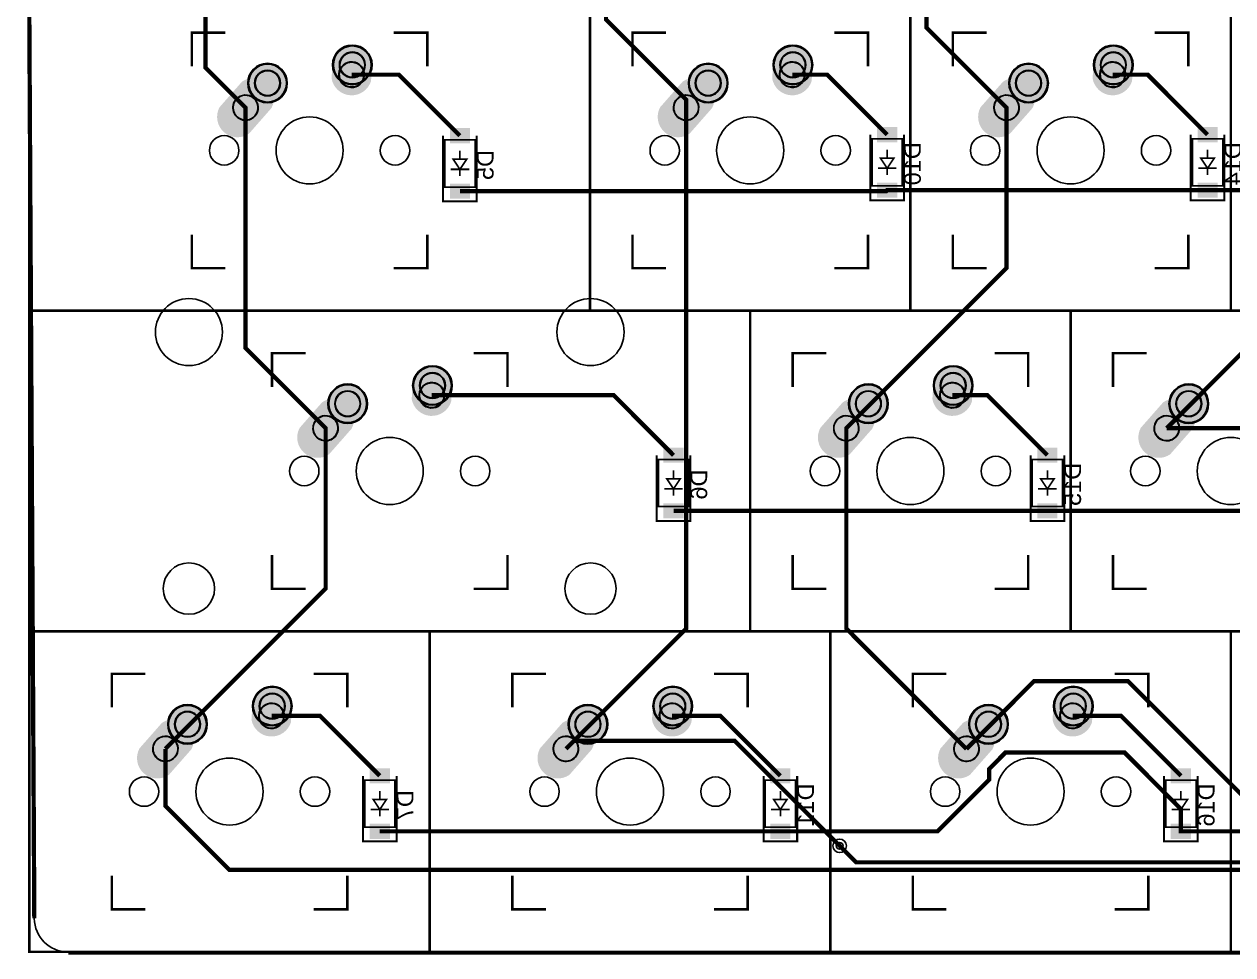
# Model space of a CAD drawing. Header units: millimetres. Extents: x 54 to 360, y -175 to -73.
# Drawn here: x 54.3 to 126.1, y -174.9 to -119.6 of the extents above; entities that cross this region are included whole.
import ezdxf

# ---------------------------------------------------------------- set-up
doc = ezdxf.new("R2010")
doc.units = ezdxf.units.MM
for name, color, linetype, true_color in [('BoardOutline', 7, 'Continuous', 0xff00ff), ('BottomLayer', 7, 'Continuous', 0x0000ff), ('BottomSilkLayer', 7, 'Continuous', 0x808000), ('BottomSolderMaskLayer', 7, 'Continuous', 0xaa00ff), ('Document', 7, 'Continuous', 0xffffff), ('Hole', 7, 'Continuous', 0x222222), ('Multi-Layer', 7, 'Continuous', 0xc0c0c0), ('TopLayer', 7, 'Continuous', 0xff0000), ('TopSolderMaskLayer', 7, 'Continuous', 0x800080)]:
    doc.layers.add(name, color=color, linetype=linetype, true_color=true_color)
doc.styles.get("Standard").update_dxf_attribs({"font": 'arial.ttf'})

msp = doc.modelspace()

# ---------------------------------------------------------------- hatches: boundary and pattern name
at = {"layer": 'BottomLayer'}
for points in [[(104.969, -126.594), (104.969, -125.693), (106.168, -125.693), (106.168, -126.594)], [(124.019, -126.594), (124.019, -125.693), (125.218, -125.693), (125.218, -126.594)], [(79.569, -126.656), (79.569, -125.756), (80.769, -125.756), (80.769, -126.656)], [(79.569, -129.956), (79.569, -129.056), (80.769, -129.056), (80.769, -129.956)], [(104.969, -129.894), (104.969, -128.993), (106.168, -128.993), (106.168, -129.894)], [(124.019, -129.894), (124.019, -128.993), (125.218, -128.993), (125.218, -129.894)], [(92.269, -145.643), (92.269, -144.743), (93.468, -144.743), (93.468, -145.643)], [(114.494, -145.643), (114.494, -144.743), (115.693, -144.743), (115.693, -145.643)], [(92.269, -148.944), (92.269, -148.043), (93.468, -148.043), (93.468, -148.944)], [(114.494, -148.944), (114.494, -148.043), (115.693, -148.043), (115.693, -148.944)], [(74.806, -164.693), (74.806, -163.793), (76.006, -163.793), (76.006, -164.693)], [(98.619, -164.693), (98.619, -163.793), (99.818, -163.793), (99.818, -164.693)], [(122.431, -164.693), (122.431, -163.793), (123.631, -163.793), (123.631, -164.693)], [(74.806, -167.993), (74.806, -167.093), (76.006, -167.093), (76.006, -167.993)], [(98.619, -167.993), (98.619, -167.093), (99.818, -167.093), (99.818, -167.993)], [(122.431, -167.993), (122.431, -167.093), (123.631, -167.093), (123.631, -167.993)]]:
    msp.add_hatch(color=256, dxfattribs=at).paths.add_polyline_path(points)
at = {"layer": 'BottomSolderMaskLayer'}
for points in [[(74.882, -122.964, -0.785398), (72.536, -122.803), (72.578, -122.196, -0.785398), (74.924, -122.358)], [(72.594, -122, 1), (74.946, -122, 1)], [(101.078, -122.964, -0.785398), (98.732, -122.803), (98.773, -122.196, -0.785398), (101.119, -122.358)], [(98.789, -122, 1), (101.141, -122, 1)], [(120.127, -122.964, -0.785398), (117.781, -122.803), (117.823, -122.196, -0.785398), (120.169, -122.358)], [(117.839, -122, 1), (120.191, -122, 1)], [(67.554, -123.08, 1), (69.906, -123.08, 1)], [(93.75, -123.08, 1), (96.101, -123.08, 1)], [(112.799, -123.08, 1), (115.151, -123.08, 1)], [(67.625, -126.088, -0.785398), (65.874, -124.518), (67.216, -122.992, -0.785398), (68.966, -124.562)], [(93.82, -126.088, -0.785398), (92.069, -124.518), (93.411, -122.992, -0.785398), (95.161, -124.562)], [(112.87, -126.088, -0.785398), (111.119, -124.518), (112.461, -122.992, -0.785398), (114.211, -124.562)], [(77.358, -141.051, 1), (79.71, -141.051, 1)], [(108.314, -141.051, 1), (110.666, -141.051, 1)], [(79.646, -142.014, -0.785398), (77.3, -141.853), (77.342, -141.246, -0.785398), (79.688, -141.408)], [(110.603, -142.014, -0.785398), (108.257, -141.853), (108.298, -141.246, -0.785398), (110.644, -141.408)], [(72.318, -142.131, 1), (74.67, -142.131, 1)], [(103.275, -142.131, 1), (105.626, -142.131, 1)], [(122.324, -142.131, 1), (124.676, -142.131, 1)], [(72.388, -145.139, -0.785398), (70.638, -143.568), (71.98, -142.042, -0.785398), (73.73, -143.613)], [(103.345, -145.139, -0.785398), (101.594, -143.568), (102.936, -142.042, -0.785398), (104.686, -143.613)], [(122.395, -145.139, -0.785398), (120.644, -143.568), (121.986, -142.042, -0.785398), (123.736, -143.613)], [(70.121, -161.064, -0.785398), (67.775, -160.903), (67.817, -160.296, -0.785398), (70.163, -160.458)], [(67.833, -160.101, 1), (70.185, -160.101, 1)], [(93.932, -161.064, -0.785398), (91.586, -160.903), (91.628, -160.296, -0.785398), (93.974, -160.458)], [(91.644, -160.101, 1), (93.996, -160.101, 1)], [(117.746, -161.064, -0.785398), (115.4, -160.903), (115.442, -160.296, -0.785398), (117.788, -160.458)], [(115.458, -160.101, 1), (117.81, -160.101, 1)], [(62.793, -161.181, 1), (65.145, -161.181, 1)], [(86.604, -161.181, 1), (88.956, -161.181, 1)], [(110.418, -161.181, 1), (112.77, -161.181, 1)], [(62.863, -164.189, -0.785398), (61.113, -162.618), (62.455, -161.092, -0.785398), (64.205, -162.663)], [(86.674, -164.189, -0.785398), (84.924, -162.618), (86.266, -161.092, -0.785398), (88.016, -162.663)], [(110.488, -164.189, -0.785398), (108.738, -162.618), (110.08, -161.092, -0.785398), (111.83, -162.663)]]:
    msp.add_hatch(color=256, dxfattribs=at).paths.add_polyline_path(points)
at = {"layer": 'Multi-Layer'}
for points in [[(74.832, -122.948, -0.785398), (72.588, -122.793), (72.628, -122.213, -0.785398), (74.872, -122.368)], [(72.645, -122, 1), (74.895, -122, 1)], [(101.028, -122.948, -0.785398), (98.783, -122.793), (98.823, -122.213, -0.785398), (101.068, -122.368)], [(98.84, -122, 1), (101.09, -122, 1)], [(120.077, -122.948, -0.785398), (117.833, -122.793), (117.873, -122.213, -0.785398), (120.117, -122.368)], [(117.89, -122, 1), (120.14, -122, 1)], [(67.605, -123.08, 1), (69.855, -123.08, 1)], [(93.8, -123.08, 1), (96.05, -123.08, 1)], [(112.85, -123.08, 1), (115.1, -123.08, 1)], [(67.603, -126.022, -0.785398), (65.928, -124.519), (67.238, -123.059, -0.785398), (68.913, -124.562)], [(93.798, -126.022, -0.785398), (92.123, -124.519), (93.433, -123.059, -0.785398), (95.108, -124.562)], [(112.848, -126.022, -0.785398), (111.173, -124.519), (112.483, -123.059, -0.785398), (114.158, -124.562)], [(77.409, -141.051, 1), (79.659, -141.051, 1)], [(108.365, -141.051, 1), (110.615, -141.051, 1)], [(79.596, -141.998, -0.785398), (77.352, -141.843), (77.392, -141.263, -0.785398), (79.636, -141.418)], [(110.553, -141.998, -0.785398), (108.308, -141.843), (108.348, -141.263, -0.785398), (110.593, -141.418)], [(72.369, -142.131, 1), (74.619, -142.131, 1)], [(103.325, -142.131, 1), (105.575, -142.131, 1)], [(122.375, -142.131, 1), (124.625, -142.131, 1)], [(72.366, -145.072, -0.785398), (70.692, -143.569), (72.002, -142.109, -0.785398), (73.676, -143.612)], [(103.323, -145.072, -0.785398), (101.648, -143.569), (102.958, -142.109, -0.785398), (104.633, -143.612)], [(122.373, -145.072, -0.785398), (120.698, -143.569), (122.008, -142.109, -0.785398), (123.683, -143.612)], [(70.071, -161.048, -0.785398), (67.827, -160.893), (67.867, -160.313, -0.785398), (70.111, -160.468)], [(67.884, -160.101, 1), (70.134, -160.101, 1)], [(93.882, -161.048, -0.785398), (91.638, -160.893), (91.678, -160.313, -0.785398), (93.922, -160.468)], [(91.695, -160.101, 1), (93.945, -160.101, 1)], [(117.696, -161.048, -0.785398), (115.452, -160.893), (115.492, -160.313, -0.785398), (117.736, -160.468)], [(115.509, -160.101, 1), (117.759, -160.101, 1)], [(62.844, -161.181, 1), (65.094, -161.181, 1)], [(86.655, -161.181, 1), (88.905, -161.181, 1)], [(110.469, -161.181, 1), (112.719, -161.181, 1)], [(62.841, -164.122, -0.785398), (61.167, -162.619), (62.477, -161.159, -0.785398), (64.151, -162.662)], [(86.652, -164.122, -0.785398), (84.978, -162.619), (86.288, -161.159, -0.785398), (87.962, -162.662)], [(110.466, -164.122, -0.785398), (108.792, -162.619), (110.102, -161.159, -0.785398), (111.776, -162.662)]]:
    msp.add_hatch(color=256, dxfattribs=at).paths.add_polyline_path(points)
at = {"layer": 'TopSolderMaskLayer'}
for points in [[(74.882, -122.964, -0.785398), (72.536, -122.803), (72.578, -122.196, -0.785398), (74.924, -122.358)], [(72.594, -122, 1), (74.946, -122, 1)], [(101.078, -122.964, -0.785398), (98.732, -122.803), (98.773, -122.196, -0.785398), (101.119, -122.358)], [(98.789, -122, 1), (101.141, -122, 1)], [(120.127, -122.964, -0.785398), (117.781, -122.803), (117.823, -122.196, -0.785398), (120.169, -122.358)], [(117.839, -122, 1), (120.191, -122, 1)], [(67.554, -123.08, 1), (69.906, -123.08, 1)], [(93.75, -123.08, 1), (96.101, -123.08, 1)], [(112.799, -123.08, 1), (115.151, -123.08, 1)], [(67.625, -126.088, -0.785398), (65.874, -124.518), (67.216, -122.992, -0.785398), (68.966, -124.562)], [(93.82, -126.088, -0.785398), (92.069, -124.518), (93.411, -122.992, -0.785398), (95.161, -124.562)], [(112.87, -126.088, -0.785398), (111.119, -124.518), (112.461, -122.992, -0.785398), (114.211, -124.562)], [(77.358, -141.051, 1), (79.71, -141.051, 1)], [(108.314, -141.051, 1), (110.666, -141.051, 1)], [(79.646, -142.014, -0.785398), (77.3, -141.853), (77.342, -141.246, -0.785398), (79.688, -141.408)], [(110.603, -142.014, -0.785398), (108.257, -141.853), (108.298, -141.246, -0.785398), (110.644, -141.408)], [(72.318, -142.131, 1), (74.67, -142.131, 1)], [(103.275, -142.131, 1), (105.626, -142.131, 1)], [(122.324, -142.131, 1), (124.676, -142.131, 1)], [(72.388, -145.139, -0.785398), (70.638, -143.568), (71.98, -142.042, -0.785398), (73.73, -143.613)], [(103.345, -145.139, -0.785398), (101.594, -143.568), (102.936, -142.042, -0.785398), (104.686, -143.613)], [(122.395, -145.139, -0.785398), (120.644, -143.568), (121.986, -142.042, -0.785398), (123.736, -143.613)], [(70.121, -161.064, -0.785398), (67.775, -160.903), (67.817, -160.296, -0.785398), (70.163, -160.458)], [(67.833, -160.101, 1), (70.185, -160.101, 1)], [(93.932, -161.064, -0.785398), (91.586, -160.903), (91.628, -160.296, -0.785398), (93.974, -160.458)], [(91.644, -160.101, 1), (93.996, -160.101, 1)], [(117.746, -161.064, -0.785398), (115.4, -160.903), (115.442, -160.296, -0.785398), (117.788, -160.458)], [(115.458, -160.101, 1), (117.81, -160.101, 1)], [(62.793, -161.181, 1), (65.145, -161.181, 1)], [(86.604, -161.181, 1), (88.956, -161.181, 1)], [(110.418, -161.181, 1), (112.77, -161.181, 1)], [(62.863, -164.189, -0.785398), (61.113, -162.618), (62.455, -161.092, -0.785398), (64.205, -162.663)], [(86.674, -164.189, -0.785398), (84.924, -162.618), (86.266, -161.092, -0.785398), (88.016, -162.663)], [(110.488, -164.189, -0.785398), (108.738, -162.618), (110.08, -161.092, -0.785398), (111.83, -162.663)]]:
    msp.add_hatch(color=256, dxfattribs=at).paths.add_polyline_path(points)

# ---------------------------------------------------------------- linework, layer by layer
at = {"layer": 'BoardOutline', "const_width": 0.254}
for points in [[(54.864, -172.72), (54.4, -89.017), (54.388, -81.502)], [(357.378, -174.752), (56.896, -174.752)]]:
    msp.add_lwpolyline(points, dxfattribs=at)
at = {"layer": 'BoardOutline'}
msp.add_arc((56.864, -172.709), 2, 180.32017, 270, dxfattribs=at)
at = {"layer": 'BottomLayer', "const_width": 0.254}
for points in [[(73.73, -122.58), (76.543, -122.58), (80.168, -126.206)], [(99.925, -122.58), (102.005, -122.58), (105.568, -126.144)], [(118.975, -122.58), (121.055, -122.58), (124.618, -126.144)], [(216.232, -159.931), (215.176, -159.931), (213.74, -158.496), (213.74, -130.048), (213.105, -129.413), (213.075, -129.443), (200.818, -129.443), (181.768, -129.443), (162.718, -129.443), (143.668, -129.443), (124.618, -129.443), (105.568, -129.443), (105.506, -129.506), (80.168, -129.506)], [(167.64, -139.319), (146.431, -139.319), (144.399, -141.351), (144.399, -142.875), (141.605, -145.669), (141.605, -146.685), (140.462, -147.828), (135.139, -147.828), (130.902, -143.591), (122.19, -143.591)], [(78.494, -141.63), (89.306, -141.63), (92.868, -145.194)], [(109.45, -141.63), (111.531, -141.63), (115.093, -145.194)], [(216.232, -160.731), (215.103, -160.731), (211.978, -157.607), (211.962, -157.607), (210.343, -155.987), (210.343, -148.493), (191.293, -148.493), (172.243, -148.493), (153.193, -148.493), (134.143, -148.493), (115.093, -148.493), (92.868, -148.493)], [(110.284, -162.641), (114.314, -158.611), (119.876, -158.611), (130.048, -168.783), (136.144, -168.783), (136.398, -169.037), (139.065, -169.037), (143.056, -173.028), (216.354, -173.028), (219.532, -169.849), (219.532, -168.831)], [(68.969, -160.68), (71.843, -160.68), (75.406, -164.244)], [(92.78, -160.68), (95.656, -160.68), (99.218, -164.244)], [(116.594, -160.68), (119.468, -160.68), (123.031, -164.244)], [(221.132, -168.831), (221.132, -169.835), (216.977, -173.99), (142.367, -173.99), (138.43, -170.053), (135.763, -170.053), (135.547, -169.837), (66.459, -169.837), (62.659, -166.037), (62.659, -162.641)], [(75.406, -167.543), (99.218, -167.543), (108.554, -167.543), (111.633, -164.465), (111.633, -163.83), (112.603, -162.859), (119.68, -162.859), (123.031, -166.211), (123.031, -167.543), (123.982, -167.543)], [(123.031, -167.543), (126.903, -167.543), (127.635, -168.275)], [(220.332, -168.831), (220.332, -169.835), (216.686, -173.482), (215.01, -173.482), (212.724, -173.482), (173.228, -173.482), (163.957, -173.482), (142.621, -173.482), (139.7, -170.561), (138.722, -169.583), (136.055, -169.583), (135.855, -169.383), (133.477, -169.383), (103.724, -169.383), (102.743, -168.402)]]:
    msp.add_lwpolyline(points, dxfattribs=at)
at = {"layer": 'BottomSilkLayer', "const_width": 0.12}
for points in [[(81.168, -126.206), (81.168, -130.106), (79.168, -130.106), (79.168, -126.206)], [(106.568, -126.144), (106.568, -130.043), (104.568, -130.043), (104.568, -126.144)], [(125.618, -126.144), (125.618, -130.043), (123.618, -130.043), (123.618, -126.144)], [(93.868, -145.194), (93.868, -149.093), (91.868, -149.093), (91.868, -145.194)], [(116.093, -145.194), (116.093, -149.093), (114.093, -149.093), (114.093, -145.194)], [(76.406, -164.244), (76.406, -168.143), (74.406, -168.143), (74.406, -164.244)], [(100.218, -164.244), (100.218, -168.143), (98.218, -168.143), (98.218, -164.244)], [(124.031, -164.244), (124.031, -168.143), (122.031, -168.143), (122.031, -164.244)]]:
    msp.add_lwpolyline(points, dxfattribs=at)
at = {"layer": 'BottomSolderMaskLayer'}
for points in [[(73.77, -121.232), (73.77, -121.232)], [(99.965, -121.232), (99.965, -121.232)], [(119.015, -121.232), (119.015, -121.232)], [(68.73, -122.312), (68.73, -122.312)], [(72.97, -122.633), (72.97, -122.633)], [(73.77, -122.769), (73.77, -122.769)], [(74.49, -122.528), (74.49, -122.528)], [(94.925, -122.312), (94.926, -122.312)], [(99.166, -122.633), (99.166, -122.633)], [(99.965, -122.769), (99.965, -122.769)], [(100.685, -122.528), (100.685, -122.528)], [(113.975, -122.312), (113.975, -122.312)], [(118.215, -122.633), (118.215, -122.633)], [(119.015, -122.769), (119.015, -122.769)], [(119.735, -122.528), (119.735, -122.528)], [(66.86, -124.038), (66.86, -124.037)], [(68.73, -123.849), (68.73, -123.849)], [(93.055, -124.038), (93.055, -124.037)], [(94.925, -123.849), (94.926, -123.849)], [(112.105, -124.038), (112.105, -124.037)], [(113.975, -123.849), (113.975, -123.849)], [(67.98, -125.043), (67.981, -125.043)], [(94.176, -125.043), (94.176, -125.043)], [(113.226, -125.043), (113.226, -125.043)], [(78.534, -140.282), (78.534, -140.282)], [(109.49, -140.282), (109.49, -140.282)], [(73.494, -141.362), (73.494, -141.362)], [(104.45, -141.362), (104.451, -141.362)], [(123.5, -141.362), (123.5, -141.362)], [(77.734, -141.683), (77.734, -141.683)], [(78.534, -141.819), (78.534, -141.819)], [(79.254, -141.578), (79.254, -141.578)], [(108.691, -141.683), (108.691, -141.683)], [(109.49, -141.819), (109.49, -141.819)], [(110.21, -141.578), (110.21, -141.578)], [(73.494, -142.899), (73.494, -142.899)], [(104.45, -142.899), (104.451, -142.899)], [(123.5, -142.899), (123.5, -142.899)], [(71.624, -143.088), (71.624, -143.088)], [(102.58, -143.088), (102.58, -143.088)], [(121.63, -143.088), (121.63, -143.088)], [(72.744, -144.093), (72.744, -144.093)], [(103.701, -144.093), (103.701, -144.093)], [(122.751, -144.093), (122.751, -144.093)], [(69.009, -159.332), (69.009, -159.332)], [(92.82, -159.332), (92.82, -159.332)], [(116.634, -159.332), (116.634, -159.332)], [(63.969, -160.412), (63.969, -160.412)], [(68.209, -160.733), (68.209, -160.733)], [(69.009, -160.869), (69.009, -160.869)], [(69.729, -160.628), (69.729, -160.628)], [(87.78, -160.412), (87.78, -160.412)], [(92.02, -160.733), (92.02, -160.733)], [(92.82, -160.869), (92.82, -160.869)], [(93.54, -160.628), (93.54, -160.628)], [(111.594, -160.412), (111.594, -160.412)], [(115.834, -160.733), (115.834, -160.733)], [(116.634, -160.869), (116.634, -160.869)], [(117.354, -160.628), (117.354, -160.628)], [(62.099, -162.138), (62.099, -162.138)], [(63.969, -161.949), (63.969, -161.949)], [(85.91, -162.138), (85.91, -162.138)], [(87.78, -161.949), (87.78, -161.949)], [(109.724, -162.138), (109.724, -162.138)], [(111.594, -161.949), (111.594, -161.949)], [(63.219, -163.143), (63.219, -163.143)], [(87.03, -163.143), (87.03, -163.143)], [(110.844, -163.143), (110.844, -163.143)]]:
    msp.add_lwpolyline(points, close=True, dxfattribs=at)
for centre in [(73.77, -122), (99.965, -122), (119.015, -122), (68.73, -123.08), (94.925, -123.08), (113.975, -123.08), (78.534, -141.051), (109.49, -141.051), (73.494, -142.131), (104.45, -142.131), (123.5, -142.131), (69.009, -160.101), (92.82, -160.101), (116.634, -160.101), (63.969, -161.181), (87.78, -161.181), (111.594, -161.181)]:
    msp.add_circle(centre, 1.176, dxfattribs=at)
for centre, radius, start, end in [((73.77, -122), 0.768, 90, 270), ((73.77, -122), 0.768, 270, 90), ((99.965, -122), 0.768, 90, 270), ((99.965, -122), 0.768, 270, 90), ((119.015, -122), 0.768, 90, 270), ((119.015, -122), 0.768, 270, 90), ((73.73, -122.581), 0.761, 356.055, 176.055), ((99.925, -122.581), 0.761, 356.055, 176.055), ((118.975, -122.581), 0.761, 356.055, 176.055), ((68.73, -123.08), 0.768, 90, 270), ((68.73, -123.08), 0.768, 270, 90), ((73.73, -122.58), 0.761, 176.055, 356.055), ((94.926, -123.08), 0.768, 90, 270), ((94.925, -123.08), 0.768, 270, 90), ((99.925, -122.58), 0.761, 176.055, 356.055), ((113.975, -123.08), 0.768, 90, 270), ((113.975, -123.08), 0.768, 270, 90), ((118.975, -122.58), 0.761, 176.055, 356.055), ((67.42, -124.54), 0.753, 138.1, 318.1), ((67.42, -124.54), 0.753, 318.1, 138.1), ((93.615, -124.54), 0.753, 138.1, 318.1), ((93.615, -124.54), 0.753, 318.1, 138.1), ((112.665, -124.54), 0.753, 138.1, 318.1), ((112.665, -124.54), 0.753, 318.1, 138.1), ((78.534, -141.051), 0.768, 90, 270), ((78.534, -141.051), 0.768, 270, 90), ((109.49, -141.051), 0.768, 90, 270), ((109.49, -141.051), 0.768, 270, 90), ((73.494, -142.131), 0.768, 90, 270), ((73.494, -142.131), 0.768, 270, 90), ((78.494, -141.631), 0.761, 356.055, 176.055), ((104.451, -142.131), 0.768, 90, 270), ((104.45, -142.131), 0.768, 270, 90), ((109.45, -141.631), 0.761, 356.055, 176.055), ((123.5, -142.131), 0.768, 90, 270), ((123.5, -142.131), 0.768, 270, 90), ((78.494, -141.63), 0.761, 176.055, 356.055), ((109.45, -141.63), 0.761, 176.055, 356.055), ((72.184, -143.591), 0.753, 318.1, 138.1), ((103.14, -143.591), 0.753, 318.1, 138.1), ((122.19, -143.591), 0.753, 318.1, 138.1), ((72.184, -143.59), 0.753, 138.1, 318.1), ((103.14, -143.59), 0.753, 138.1, 318.1), ((122.19, -143.59), 0.753, 138.1, 318.1), ((69.009, -160.101), 0.768, 90, 270), ((69.009, -160.101), 0.768, 270, 90), ((92.82, -160.101), 0.768, 90, 270), ((92.82, -160.101), 0.768, 270, 90), ((116.634, -160.101), 0.768, 90, 270), ((116.634, -160.101), 0.768, 270, 90), ((68.969, -160.681), 0.761, 356.055, 176.055), ((92.78, -160.681), 0.761, 356.055, 176.055), ((116.594, -160.681), 0.761, 356.055, 176.055), ((63.969, -161.181), 0.768, 90, 270), ((63.969, -161.181), 0.768, 270, 90), ((68.969, -160.68), 0.761, 176.055, 356.055), ((87.78, -161.181), 0.768, 90, 270), ((87.78, -161.181), 0.768, 270, 90), ((92.78, -160.68), 0.761, 176.055, 356.055), ((111.594, -161.181), 0.768, 90, 270), ((111.594, -161.181), 0.768, 270, 90), ((116.594, -160.68), 0.761, 176.055, 356.055), ((62.659, -162.64), 0.753, 138.1, 318.1), ((62.659, -162.641), 0.753, 318.1, 138.1), ((86.47, -162.64), 0.753, 138.1, 318.1), ((86.47, -162.641), 0.753, 318.1, 138.1), ((110.284, -162.64), 0.753, 138.1, 318.1), ((110.284, -162.641), 0.753, 318.1, 138.1)]:
    msp.add_arc(centre, radius, start, end, dxfattribs=at)
at = {"layer": 'Document'}
for points, const_width in [([(54.561, -117.555), (87.899, -117.555), (87.899, -136.605), (54.561, -136.605), (54.561, -117.555)], 0.15), ([(87.9, -117.555), (106.95, -117.555), (106.95, -136.605), (87.9, -136.605), (87.9, -117.555)], 0.15), ([(106.95, -117.555), (126, -117.555), (126, -136.605), (106.95, -136.605), (106.95, -117.555)], 0.15), ([(126, -117.555), (145.05, -117.555), (145.05, -136.605), (126, -136.605), (126, -117.555)], 0.15), ([(81.069, -126.456), (79.269, -126.456), (79.269, -129.256), (81.069, -129.256), (81.069, -126.456)], 0.1), ([(106.468, -126.393), (104.669, -126.393), (104.669, -129.194), (106.468, -129.194), (106.468, -126.393)], 0.1), ([(125.518, -126.393), (123.719, -126.393), (123.719, -129.194), (125.518, -129.194), (125.518, -126.393)], 0.1), ([(80.569, -127.606), (79.769, -127.606), (80.168, -128.206), (80.569, -127.606)], 0.1), ([(105.969, -127.544), (105.168, -127.544), (105.568, -128.144), (105.969, -127.544)], 0.1), ([(125.019, -127.544), (124.218, -127.544), (124.618, -128.144), (125.019, -127.544)], 0.1), ([(54.563, -136.606), (97.425, -136.606), (97.425, -155.656), (54.563, -155.656), (54.563, -136.606)], 0.15), ([(97.425, -136.606), (116.475, -136.606), (116.475, -155.656), (97.425, -155.656), (97.425, -136.606)], 0.15), ([(116.475, -136.606), (135.525, -136.606), (135.525, -155.656), (116.475, -155.656), (116.475, -136.606)], 0.15), ([(93.769, -145.443), (91.969, -145.443), (91.969, -148.244), (93.769, -148.244), (93.769, -145.443)], 0.1), ([(115.993, -145.443), (114.194, -145.443), (114.194, -148.244), (115.993, -148.244), (115.993, -145.443)], 0.1), ([(93.269, -146.594), (92.468, -146.594), (92.868, -147.194), (93.269, -146.594)], 0.1), ([(115.494, -146.594), (114.693, -146.594), (115.093, -147.194), (115.494, -146.594)], 0.1), ([(54.563, -155.656), (78.375, -155.656), (78.375, -174.706), (54.563, -174.706), (54.563, -155.656)], 0.15), ([(78.374, -155.656), (102.186, -155.656), (102.186, -174.706), (78.374, -174.706), (78.374, -155.656)], 0.15), ([(102.188, -155.656), (126, -155.656), (126, -174.706), (102.188, -174.706), (102.188, -155.656)], 0.15), ([(125.999, -155.656), (245.061, -155.656), (245.061, -174.706), (125.999, -174.706), (125.999, -155.656)], 0.15), ([(76.306, -164.493), (74.506, -164.493), (74.506, -167.293), (76.306, -167.293), (76.306, -164.493)], 0.1), ([(100.119, -164.493), (98.319, -164.493), (98.319, -167.293), (100.119, -167.293), (100.119, -164.493)], 0.1), ([(123.931, -164.493), (122.131, -164.493), (122.131, -167.293), (123.931, -167.293), (123.931, -164.493)], 0.1), ([(75.806, -165.643), (75.006, -165.643), (75.406, -166.244), (75.806, -165.643)], 0.1), ([(99.619, -165.643), (98.818, -165.643), (99.218, -166.244), (99.619, -165.643)], 0.1), ([(123.431, -165.643), (122.631, -165.643), (123.031, -166.244), (123.431, -165.643)], 0.1)]:
    msp.add_lwpolyline(points, close=True, dxfattribs=dict(at, const_width=const_width))
for points, const_width in [([(66.23, -120.08), (64.23, -120.08), (64.23, -122.08)], 0.15), ([(76.23, -120.08), (78.23, -120.08), (78.23, -122.08)], 0.15), ([(92.425, -120.08), (90.425, -120.08), (90.425, -122.08)], 0.15), ([(102.425, -120.08), (104.425, -120.08), (104.425, -122.08)], 0.15), ([(111.475, -120.08), (109.475, -120.08), (109.475, -122.08)], 0.15), ([(121.475, -120.08), (123.475, -120.08), (123.475, -122.08)], 0.15), ([(80.168, -127.606), (80.168, -127.106)], 0.1), ([(105.568, -127.544), (105.568, -127.043)], 0.1), ([(124.618, -127.544), (124.618, -127.043)], 0.1), ([(80.719, -128.206), (80.168, -128.206), (79.619, -128.206)], 0.1), ([(80.168, -128.606), (80.168, -128.206)], 0.1), ([(106.119, -128.144), (105.568, -128.144), (105.019, -128.144)], 0.1), ([(105.568, -128.544), (105.568, -128.144)], 0.1), ([(125.168, -128.144), (124.618, -128.144), (124.069, -128.144)], 0.1), ([(124.618, -128.544), (124.618, -128.144)], 0.1), ([(64.23, -132.08), (64.23, -134.08), (66.23, -134.08)], 0.15), ([(76.23, -134.08), (78.23, -134.08), (78.23, -132.08)], 0.15), ([(90.425, -132.08), (90.425, -134.08), (92.425, -134.08)], 0.15), ([(102.425, -134.08), (104.425, -134.08), (104.425, -132.08)], 0.15), ([(109.475, -132.08), (109.475, -134.08), (111.475, -134.08)], 0.15), ([(121.475, -134.08), (123.475, -134.08), (123.475, -132.08)], 0.15), ([(70.994, -139.131), (68.994, -139.131), (68.994, -141.131)], 0.15), ([(80.994, -139.131), (82.994, -139.131), (82.994, -141.131)], 0.15), ([(101.95, -139.131), (99.95, -139.131), (99.95, -141.131)], 0.15), ([(111.95, -139.131), (113.95, -139.131), (113.95, -141.131)], 0.15), ([(121, -139.131), (119, -139.131), (119, -141.131)], 0.15), ([(92.868, -146.594), (92.868, -146.093)], 0.1), ([(115.093, -146.594), (115.093, -146.093)], 0.1), ([(93.419, -147.194), (92.868, -147.194), (92.319, -147.194)], 0.1), ([(92.868, -147.594), (92.868, -147.194)], 0.1), ([(115.643, -147.194), (115.093, -147.194), (114.544, -147.194)], 0.1), ([(115.093, -147.594), (115.093, -147.194)], 0.1), ([(68.994, -151.131), (68.994, -153.131), (70.994, -153.131)], 0.15), ([(80.994, -153.131), (82.994, -153.131), (82.994, -151.131)], 0.15), ([(99.95, -151.131), (99.95, -153.131), (101.95, -153.131)], 0.15), ([(111.95, -153.131), (113.95, -153.131), (113.95, -151.131)], 0.15), ([(119, -151.131), (119, -153.131), (121, -153.131)], 0.15), ([(61.469, -158.181), (59.469, -158.181), (59.469, -160.181)], 0.15), ([(71.469, -158.181), (73.469, -158.181), (73.469, -160.181)], 0.15), ([(85.28, -158.181), (83.28, -158.181), (83.28, -160.181)], 0.15), ([(95.28, -158.181), (97.28, -158.181), (97.28, -160.181)], 0.15), ([(109.094, -158.181), (107.094, -158.181), (107.094, -160.181)], 0.15), ([(119.094, -158.181), (121.094, -158.181), (121.094, -160.181)], 0.15), ([(75.406, -165.643), (75.406, -165.143)], 0.1), ([(99.218, -165.643), (99.218, -165.143)], 0.1), ([(123.031, -165.643), (123.031, -165.143)], 0.1), ([(75.956, -166.244), (75.406, -166.244), (74.856, -166.244)], 0.1), ([(75.406, -166.643), (75.406, -166.244)], 0.1), ([(99.769, -166.244), (99.218, -166.244), (98.669, -166.244)], 0.1), ([(99.218, -166.643), (99.218, -166.244)], 0.1), ([(123.581, -166.244), (123.031, -166.244), (122.481, -166.244)], 0.1), ([(123.031, -166.643), (123.031, -166.244)], 0.1), ([(59.469, -170.181), (59.469, -172.181), (61.469, -172.181)], 0.15), ([(71.469, -172.181), (73.469, -172.181), (73.469, -170.181)], 0.15), ([(83.28, -170.181), (83.28, -172.181), (85.28, -172.181)], 0.15), ([(95.28, -172.181), (97.28, -172.181), (97.28, -170.181)], 0.15), ([(107.094, -170.181), (107.094, -172.181), (109.094, -172.181)], 0.15), ([(119.094, -172.181), (121.094, -172.181), (121.094, -170.181)], 0.15)]:
    msp.add_lwpolyline(points, dxfattribs=dict(at, const_width=const_width))
at = {"layer": 'Hole'}
msp.add_circle((102.743, -168.402), 0.2, dxfattribs=at)
at = {"layer": 'Multi-Layer'}
for points in [[(73.77, -121.265), (73.77, -121.265)], [(99.965, -121.265), (99.965, -121.265)], [(119.015, -121.265), (119.015, -121.265)], [(68.73, -122.345), (68.73, -122.345)], [(72.997, -122.631), (72.997, -122.631)], [(73.77, -122.735), (73.77, -122.735)], [(74.463, -122.53), (74.463, -122.53)], [(94.925, -122.345), (94.926, -122.345)], [(99.192, -122.631), (99.192, -122.631)], [(99.965, -122.735), (99.965, -122.735)], [(100.659, -122.53), (100.659, -122.53)], [(113.975, -122.345), (113.975, -122.345)], [(118.242, -122.631), (118.242, -122.631)], [(119.015, -122.735), (119.015, -122.735)], [(119.708, -122.53), (119.708, -122.53)], [(66.873, -124.049), (66.873, -124.049)], [(68.73, -123.815), (68.73, -123.815)], [(93.068, -124.049), (93.068, -124.049)], [(94.925, -123.815), (94.926, -123.815)], [(112.118, -124.049), (112.118, -124.049)], [(113.975, -123.815), (113.975, -123.815)], [(67.967, -125.031), (67.967, -125.031)], [(94.162, -125.031), (94.162, -125.031)], [(113.212, -125.031), (113.212, -125.031)], [(78.534, -140.315), (78.534, -140.315)], [(109.49, -140.315), (109.49, -140.315)], [(73.494, -141.395), (73.494, -141.395)], [(104.45, -141.395), (104.451, -141.395)], [(123.5, -141.395), (123.5, -141.395)], [(77.761, -141.681), (77.761, -141.681)], [(78.534, -141.786), (78.534, -141.786)], [(79.227, -141.58), (79.227, -141.58)], [(108.717, -141.681), (108.717, -141.681)], [(109.49, -141.786), (109.49, -141.786)], [(110.184, -141.58), (110.184, -141.58)], [(73.494, -142.866), (73.494, -142.866)], [(104.45, -142.866), (104.451, -142.866)], [(123.5, -142.866), (123.5, -142.866)], [(71.637, -143.1), (71.637, -143.1)], [(102.593, -143.1), (102.593, -143.1)], [(121.643, -143.1), (121.643, -143.1)], [(72.731, -144.082), (72.731, -144.081)], [(103.687, -144.082), (103.687, -144.081)], [(122.737, -144.082), (122.737, -144.081)], [(69.009, -159.365), (69.009, -159.365)], [(92.82, -159.365), (92.82, -159.365)], [(116.634, -159.365), (116.634, -159.365)], [(63.969, -160.445), (63.969, -160.445)], [(68.236, -160.731), (68.236, -160.731)], [(69.009, -160.836), (69.009, -160.836)], [(69.702, -160.63), (69.702, -160.63)], [(87.78, -160.445), (87.78, -160.445)], [(92.047, -160.731), (92.047, -160.731)], [(92.82, -160.836), (92.82, -160.836)], [(93.513, -160.63), (93.513, -160.63)], [(111.594, -160.445), (111.594, -160.445)], [(115.861, -160.731), (115.861, -160.731)], [(116.634, -160.836), (116.634, -160.836)], [(117.327, -160.63), (117.327, -160.63)], [(62.112, -162.15), (62.112, -162.15)], [(63.969, -161.916), (63.969, -161.916)], [(85.923, -162.15), (85.923, -162.15)], [(87.78, -161.916), (87.78, -161.916)], [(109.737, -162.15), (109.737, -162.15)], [(111.594, -161.916), (111.594, -161.916)], [(63.206, -163.132), (63.206, -163.131)], [(87.017, -163.132), (87.017, -163.131)], [(110.831, -163.132), (110.831, -163.131)]]:
    msp.add_lwpolyline(points, close=True, dxfattribs=at)
for centre, radius in [((73.77, -122), 1.125), ((99.965, -122), 1.125), ((119.015, -122), 1.125), ((68.73, -123.08), 1.125), ((94.925, -123.08), 1.125), ((113.975, -123.08), 1.125), ((71.23, -127.08), 1.994), ((97.425, -127.08), 1.994), ((116.475, -127.08), 1.994), ((66.15, -127.08), 0.875), ((76.31, -127.08), 0.875), ((92.345, -127.08), 0.875), ((102.505, -127.08), 0.875), ((111.395, -127.08), 0.875), ((121.555, -127.08), 0.875), ((64.056, -137.876), 1.994), ((87.932, -137.876), 1.994), ((78.534, -141.051), 1.125), ((109.49, -141.051), 1.125), ((73.494, -142.131), 1.125), ((104.45, -142.131), 1.125), ((123.5, -142.131), 1.125), ((75.994, -146.131), 1.994), ((106.95, -146.131), 1.994), ((126, -146.131), 1.994), ((70.914, -146.131), 0.875), ((81.074, -146.131), 0.875), ((101.87, -146.131), 0.875), ((112.03, -146.131), 0.875), ((120.92, -146.131), 0.875), ((64.056, -153.116), 1.524), ((87.932, -153.116), 1.524), ((69.009, -160.101), 1.125), ((92.82, -160.101), 1.125), ((116.634, -160.101), 1.125), ((63.969, -161.181), 1.125), ((87.78, -161.181), 1.125), ((111.594, -161.181), 1.125), ((66.469, -165.181), 1.994), ((90.28, -165.181), 1.994), ((114.094, -165.181), 1.994), ((61.389, -165.181), 0.875), ((71.549, -165.181), 0.875), ((85.2, -165.181), 0.875), ((95.36, -165.181), 0.875), ((109.014, -165.181), 0.875), ((119.174, -165.181), 0.875), ((102.743, -168.402), 0.4)]:
    msp.add_circle(centre, radius, dxfattribs=at)
for centre, start, end in [((73.77, -122), 90, 270), ((73.77, -122), 270, 90), ((99.965, -122), 90, 270), ((99.965, -122), 270, 90), ((119.015, -122), 90, 270), ((119.015, -122), 270, 90), ((73.73, -122.581), 356.055, 176.055), ((99.925, -122.581), 356.055, 176.055), ((118.975, -122.581), 356.055, 176.055), ((68.73, -123.08), 90, 270), ((68.73, -123.08), 270, 90), ((73.73, -122.58), 176.055, 356.055), ((94.926, -123.08), 90, 270), ((94.925, -123.08), 270, 90), ((99.925, -122.58), 176.055, 356.055), ((113.975, -123.08), 90, 270), ((113.975, -123.08), 270, 90), ((118.975, -122.58), 176.055, 356.055), ((67.42, -124.54), 138.1, 318.1), ((67.42, -124.54), 318.1, 138.1), ((93.615, -124.54), 138.1, 318.1), ((93.615, -124.54), 318.1, 138.1), ((112.665, -124.54), 138.1, 318.1), ((112.665, -124.54), 318.1, 138.1), ((78.534, -141.051), 90, 270), ((78.534, -141.051), 270, 90), ((109.49, -141.051), 90, 270), ((109.49, -141.051), 270, 90), ((73.494, -142.131), 90, 270), ((73.494, -142.131), 270, 90), ((78.494, -141.631), 356.055, 176.055), ((104.451, -142.131), 90, 270), ((104.45, -142.131), 270, 90), ((109.45, -141.631), 356.055, 176.055), ((123.5, -142.131), 90, 270), ((123.5, -142.131), 270, 90), ((78.494, -141.63), 176.055, 356.055), ((109.45, -141.63), 176.055, 356.055), ((72.184, -143.591), 318.1, 138.1), ((103.14, -143.591), 318.1, 138.1), ((122.19, -143.591), 318.1, 138.1), ((72.184, -143.59), 138.1, 318.1), ((103.14, -143.59), 138.1, 318.1), ((122.19, -143.59), 138.1, 318.1), ((69.009, -160.101), 90, 270), ((69.009, -160.101), 270, 90), ((92.82, -160.101), 90, 270), ((92.82, -160.101), 270, 90), ((116.634, -160.101), 90, 270), ((116.634, -160.101), 270, 90), ((68.969, -160.681), 356.055, 176.055), ((92.78, -160.681), 356.055, 176.055), ((116.594, -160.681), 356.055, 176.055), ((63.969, -161.181), 90, 270), ((63.969, -161.181), 270, 90), ((68.969, -160.68), 176.055, 356.055), ((87.78, -161.181), 90, 270), ((87.78, -161.181), 270, 90), ((92.78, -160.68), 176.055, 356.055), ((111.594, -161.181), 90, 270), ((111.594, -161.181), 270, 90), ((116.594, -160.68), 176.055, 356.055), ((62.659, -162.64), 138.1, 318.1), ((62.659, -162.641), 318.1, 138.1), ((86.47, -162.64), 138.1, 318.1), ((86.47, -162.641), 318.1, 138.1), ((110.284, -162.64), 138.1, 318.1), ((110.284, -162.641), 318.1, 138.1)]:
    msp.add_arc(centre, 0.735, start, end, dxfattribs=at)
at = {"layer": 'TopLayer', "const_width": 0.254}
for points in [[(60.278, -86.441), (60.278, -100.728), (65.04, -105.49), (65.04, -122.161), (67.42, -124.54), (67.42, -138.827), (72.184, -143.591), (72.184, -153.116), (62.659, -162.641)], [(79.328, -86.441), (79.328, -95.966), (88.853, -105.49), (88.853, -119.3), (93.615, -124.062), (93.615, -124.54), (93.615, -155.495), (86.47, -162.641), (86.94, -162.17), (96.512, -162.17), (102.743, -168.402)], [(98.378, -86.441), (98.378, -95.966), (107.903, -105.49), (107.903, -119.778), (112.665, -124.54), (112.665, -134.066), (103.14, -143.591), (103.14, -155.497), (110.284, -162.641)], [(117.428, -86.441), (117.428, -95.966), (126.953, -105.49), (126.953, -119.778), (131.715, -124.54), (131.715, -134.066), (122.19, -143.591)]]:
    msp.add_lwpolyline(points, dxfattribs=at)
at = {"layer": 'TopSolderMaskLayer'}
for points in [[(73.77, -121.232), (73.77, -121.232)], [(99.965, -121.232), (99.965, -121.232)], [(119.015, -121.232), (119.015, -121.232)], [(68.73, -122.312), (68.73, -122.312)], [(72.97, -122.633), (72.97, -122.633)], [(73.77, -122.769), (73.77, -122.769)], [(74.49, -122.528), (74.49, -122.528)], [(94.925, -122.312), (94.926, -122.312)], [(99.166, -122.633), (99.166, -122.633)], [(99.965, -122.769), (99.965, -122.769)], [(100.685, -122.528), (100.685, -122.528)], [(113.975, -122.312), (113.975, -122.312)], [(118.215, -122.633), (118.215, -122.633)], [(119.015, -122.769), (119.015, -122.769)], [(119.735, -122.528), (119.735, -122.528)], [(66.86, -124.038), (66.86, -124.037)], [(68.73, -123.849), (68.73, -123.849)], [(93.055, -124.038), (93.055, -124.037)], [(94.925, -123.849), (94.926, -123.849)], [(112.105, -124.038), (112.105, -124.037)], [(113.975, -123.849), (113.975, -123.849)], [(67.98, -125.043), (67.981, -125.043)], [(94.176, -125.043), (94.176, -125.043)], [(113.226, -125.043), (113.226, -125.043)], [(78.534, -140.282), (78.534, -140.282)], [(109.49, -140.282), (109.49, -140.282)], [(73.494, -141.362), (73.494, -141.362)], [(104.45, -141.362), (104.451, -141.362)], [(123.5, -141.362), (123.5, -141.362)], [(77.734, -141.683), (77.734, -141.683)], [(78.534, -141.819), (78.534, -141.819)], [(79.254, -141.578), (79.254, -141.578)], [(108.691, -141.683), (108.691, -141.683)], [(109.49, -141.819), (109.49, -141.819)], [(110.21, -141.578), (110.21, -141.578)], [(73.494, -142.899), (73.494, -142.899)], [(104.45, -142.899), (104.451, -142.899)], [(123.5, -142.899), (123.5, -142.899)], [(71.624, -143.088), (71.624, -143.088)], [(102.58, -143.088), (102.58, -143.088)], [(121.63, -143.088), (121.63, -143.088)], [(72.744, -144.093), (72.744, -144.093)], [(103.701, -144.093), (103.701, -144.093)], [(122.751, -144.093), (122.751, -144.093)], [(69.009, -159.332), (69.009, -159.332)], [(92.82, -159.332), (92.82, -159.332)], [(116.634, -159.332), (116.634, -159.332)], [(63.969, -160.412), (63.969, -160.412)], [(68.209, -160.733), (68.209, -160.733)], [(69.009, -160.869), (69.009, -160.869)], [(69.729, -160.628), (69.729, -160.628)], [(87.78, -160.412), (87.78, -160.412)], [(92.02, -160.733), (92.02, -160.733)], [(92.82, -160.869), (92.82, -160.869)], [(93.54, -160.628), (93.54, -160.628)], [(111.594, -160.412), (111.594, -160.412)], [(115.834, -160.733), (115.834, -160.733)], [(116.634, -160.869), (116.634, -160.869)], [(117.354, -160.628), (117.354, -160.628)], [(62.099, -162.138), (62.099, -162.138)], [(63.969, -161.949), (63.969, -161.949)], [(85.91, -162.138), (85.91, -162.138)], [(87.78, -161.949), (87.78, -161.949)], [(109.724, -162.138), (109.724, -162.138)], [(111.594, -161.949), (111.594, -161.949)], [(63.219, -163.143), (63.219, -163.143)], [(87.03, -163.143), (87.03, -163.143)], [(110.844, -163.143), (110.844, -163.143)]]:
    msp.add_lwpolyline(points, close=True, dxfattribs=at)
for centre in [(73.77, -122), (99.965, -122), (119.015, -122), (68.73, -123.08), (94.925, -123.08), (113.975, -123.08), (78.534, -141.051), (109.49, -141.051), (73.494, -142.131), (104.45, -142.131), (123.5, -142.131), (69.009, -160.101), (92.82, -160.101), (116.634, -160.101), (63.969, -161.181), (87.78, -161.181), (111.594, -161.181)]:
    msp.add_circle(centre, 1.176, dxfattribs=at)
for centre, radius, start, end in [((73.77, -122), 0.768, 90, 270), ((73.77, -122), 0.768, 270, 90), ((99.965, -122), 0.768, 90, 270), ((99.965, -122), 0.768, 270, 90), ((119.015, -122), 0.768, 90, 270), ((119.015, -122), 0.768, 270, 90), ((73.73, -122.581), 0.761, 356.055, 176.055), ((99.925, -122.581), 0.761, 356.055, 176.055), ((118.975, -122.581), 0.761, 356.055, 176.055), ((68.73, -123.08), 0.768, 90, 270), ((68.73, -123.08), 0.768, 270, 90), ((73.73, -122.58), 0.761, 176.055, 356.055), ((94.926, -123.08), 0.768, 90, 270), ((94.925, -123.08), 0.768, 270, 90), ((99.925, -122.58), 0.761, 176.055, 356.055), ((113.975, -123.08), 0.768, 90, 270), ((113.975, -123.08), 0.768, 270, 90), ((118.975, -122.58), 0.761, 176.055, 356.055), ((67.42, -124.54), 0.753, 138.1, 318.1), ((67.42, -124.54), 0.753, 318.1, 138.1), ((93.615, -124.54), 0.753, 138.1, 318.1), ((93.615, -124.54), 0.753, 318.1, 138.1), ((112.665, -124.54), 0.753, 138.1, 318.1), ((112.665, -124.54), 0.753, 318.1, 138.1), ((78.534, -141.051), 0.768, 90, 270), ((78.534, -141.051), 0.768, 270, 90), ((109.49, -141.051), 0.768, 90, 270), ((109.49, -141.051), 0.768, 270, 90), ((73.494, -142.131), 0.768, 90, 270), ((73.494, -142.131), 0.768, 270, 90), ((78.494, -141.631), 0.761, 356.055, 176.055), ((104.451, -142.131), 0.768, 90, 270), ((104.45, -142.131), 0.768, 270, 90), ((109.45, -141.631), 0.761, 356.055, 176.055), ((123.5, -142.131), 0.768, 90, 270), ((123.5, -142.131), 0.768, 270, 90), ((78.494, -141.63), 0.761, 176.055, 356.055), ((109.45, -141.63), 0.761, 176.055, 356.055), ((72.184, -143.591), 0.753, 318.1, 138.1), ((103.14, -143.591), 0.753, 318.1, 138.1), ((122.19, -143.591), 0.753, 318.1, 138.1), ((72.184, -143.59), 0.753, 138.1, 318.1), ((103.14, -143.59), 0.753, 138.1, 318.1), ((122.19, -143.59), 0.753, 138.1, 318.1), ((69.009, -160.101), 0.768, 90, 270), ((69.009, -160.101), 0.768, 270, 90), ((92.82, -160.101), 0.768, 90, 270), ((92.82, -160.101), 0.768, 270, 90), ((116.634, -160.101), 0.768, 90, 270), ((116.634, -160.101), 0.768, 270, 90), ((68.969, -160.681), 0.761, 356.055, 176.055), ((92.78, -160.681), 0.761, 356.055, 176.055), ((116.594, -160.681), 0.761, 356.055, 176.055), ((63.969, -161.181), 0.768, 90, 270), ((63.969, -161.181), 0.768, 270, 90), ((68.969, -160.68), 0.761, 176.055, 356.055), ((87.78, -161.181), 0.768, 90, 270), ((87.78, -161.181), 0.768, 270, 90), ((92.78, -160.68), 0.761, 176.055, 356.055), ((111.594, -161.181), 0.768, 90, 270), ((111.594, -161.181), 0.768, 270, 90), ((116.594, -160.68), 0.761, 176.055, 356.055), ((62.659, -162.64), 0.753, 138.1, 318.1), ((62.659, -162.641), 0.753, 318.1, 138.1), ((86.47, -162.64), 0.753, 138.1, 318.1), ((86.47, -162.641), 0.753, 318.1, 138.1), ((110.284, -162.64), 0.753, 138.1, 318.1), ((110.284, -162.641), 0.753, 318.1, 138.1)]:
    msp.add_arc(centre, radius, start, end, dxfattribs=at)

# ---------------------------------------------------------------- texts
at = {"layer": 'BottomSilkLayer', "text_generation_flag": 2}
for s, p in [('D5', (82.168, -127.056)), ('D10', (107.568, -126.594)), ('D14', (126.618, -126.594)), ('D15', (117.093, -145.643)), ('D6', (94.868, -146.043)), ('D7', (77.406, -165.093)), ('D11', (101.218, -164.693)), ('D16', (125.031, -164.693))]:
    msp.add_text(s, height=1, rotation=90, dxfattribs=at).set_placement(p)

doc.saveas('drawing.dxf')
